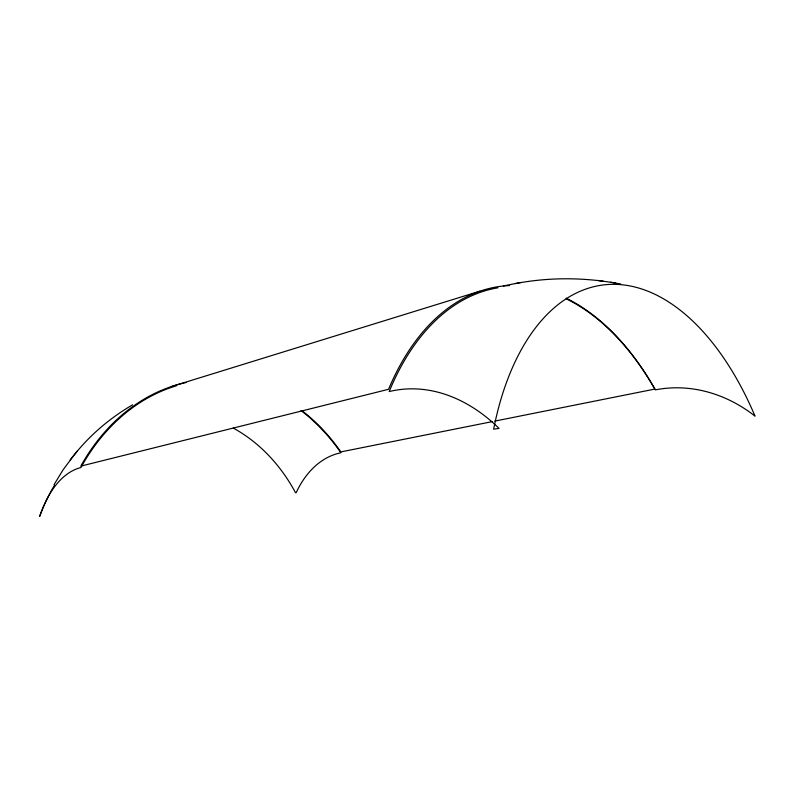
<?xml version="1.0" encoding="UTF-8"?>
<svg xmlns="http://www.w3.org/2000/svg" width="795" height="795" viewBox="0 0 795 795"><rect width="100%" height="100%" fill="white"/><g stroke="black" fill="none" stroke-linecap="round" stroke-linejoin="round"><path stroke-width="1.19" d="M54.11 484.572L62.875 470.133L73.22 456.141M74.074 455.098C90.143 434.825 110.247 417.832 132.576 404.834M70.198 459.927L77.175 451.192M171.323 386.589L479.951 291.179M515.379 283.567C544.178 278.071 573.901 277.375 602.968 281.172M492.483 421.569L340.797 451.918A205.17 164.724 88 0 0 302.12 410.767M494.788 421.102L654.881 389.073A276.839 169.593 83.2 0 0 566.07 298.135M503.384 285.922L520.884 282.473M610.53 282.265L620.617 283.954M597.79 280.446L615.588 282.97M509.516 285.554A276.839 169.593 83.2 0 0 388.566 389.292L80.802 466.128A205.17 164.724 88 0 1 186.01 382.514M497.879 287.83A276.103 169.027 83.2 0 0 389.182 391.567A190.303 135.1 79.5 0 1 494.639 424.222L499.051 428.386L493.635 429.181L494.649 424.222A269.247 149.112 82.3 0 1 610.868 284.372A269.247 149.112 82.3 0 1 755.031 416.133A144.919 125.421 70.7 0 0 655.309 389.878A276.103 169.027 83.2 0 0 566.517 298.97M39.77 516.194A174.88 145.714 89.6 0 1 54.567 485.089M233.333 428.098A174.88 145.714 89.6 0 1 295.551 492.751L296.187 492.661A109.561 73.677 81.6 0 1 340.896 452.772A204.603 164.257 88.1 0 0 300.987 410.548M176.45 385.784A204.603 164.257 88.1 0 0 80.941 467.52A134.852 68.956 83.9 0 0 39.75 516.134"/></g></svg>
